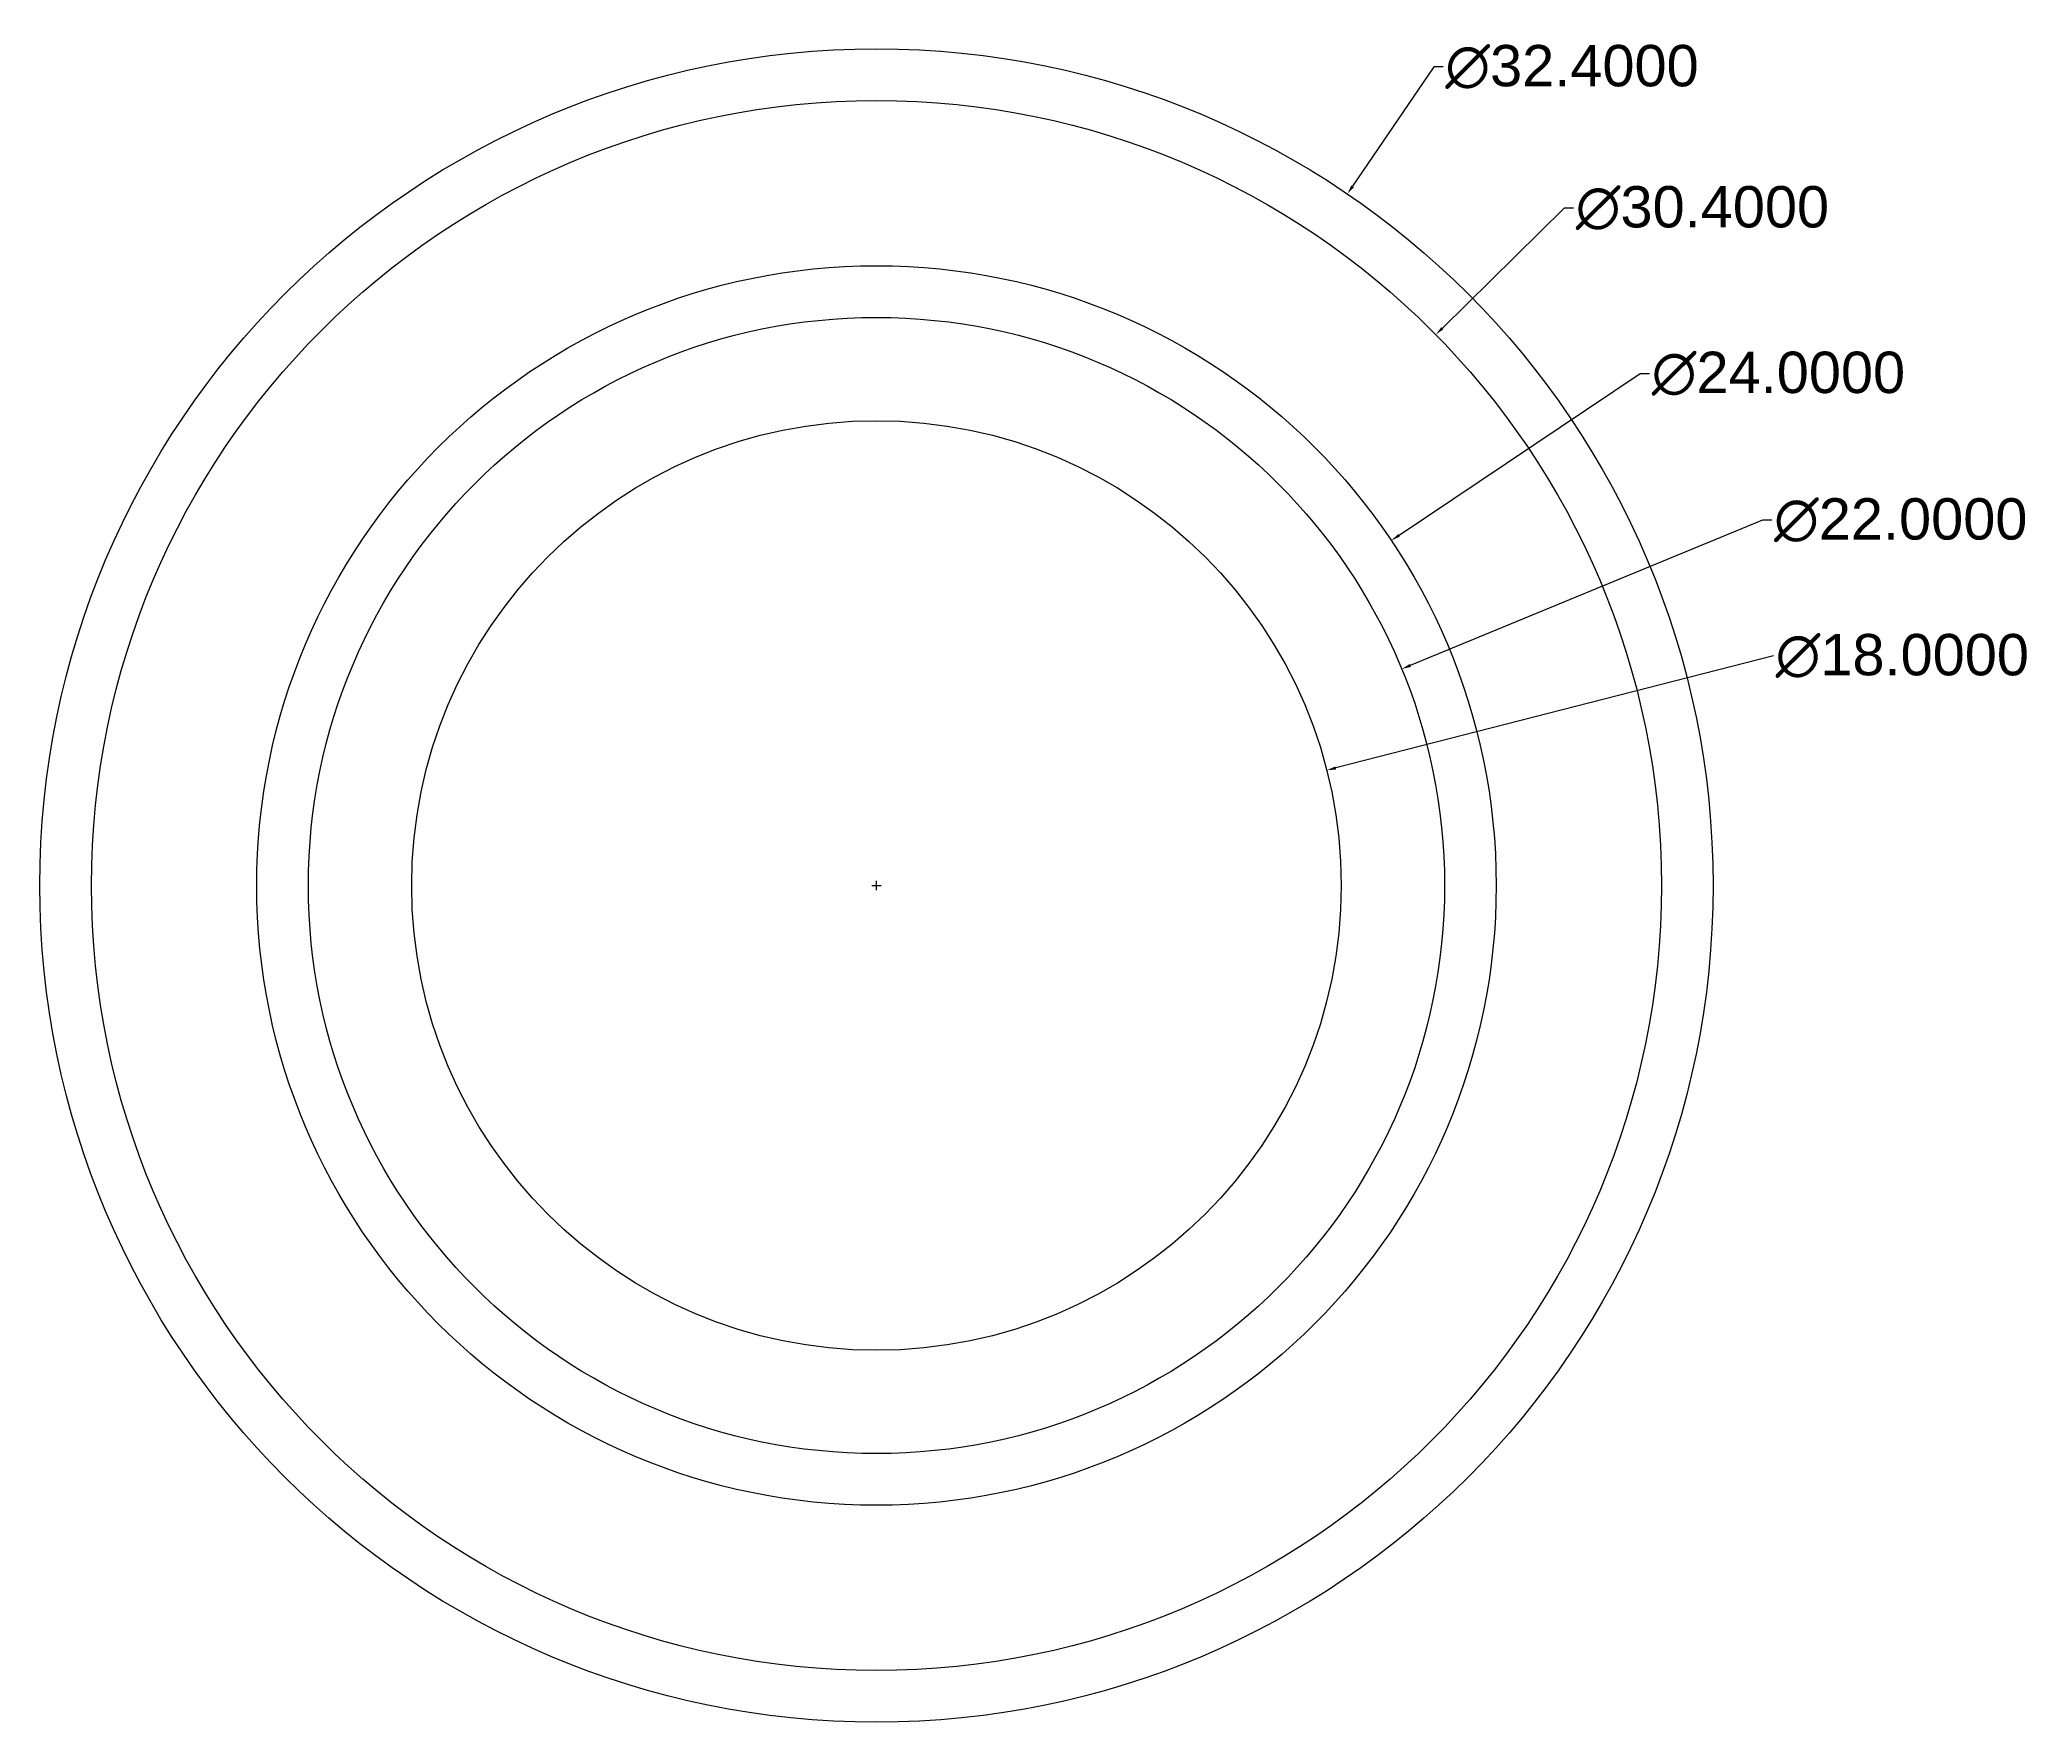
# Model space of a CAD drawing. Header units: centimetres. Extents: x 3.8 to 42.4, y 3.8 to 36.4.
import ezdxf

# ---------------------------------------------------------------- set-up
doc = ezdxf.new("R2010")
doc.units = ezdxf.units.CM
doc.layers.add('dimesiuni', color=111, linetype='Continuous', lineweight=15)
doc.layers.add('schita', color=7, linetype='Continuous')
doc.styles.get("Standard").update_dxf_attribs({"font": 'arial.ttf', "height": 0.8})
doc.dimstyles.get("Standard").update_dxf_attribs({"dimtxt": 0.18, "dimasz": 0.18, "dimexe": 0.18, "dimexo": 0.0625, "dimgap": 0.09, "dimtad": 0, "dimtih": 1, "dimtoh": 1, "dimdec": 4, "dimzin": 0, "dimdsep": 46, "dimtxsty": 'Standard', "dimcen": 0.09, "dimadec": 0, "dimazin": 0, "dimtfac": 1, "dimtdec": 4, "dimtofl": 0, "dimtmove": 0, "dimatfit": 3, "dimfxl": 1, "dimtolj": 1, "dimtzin": 0, "dimarcsym": 0})

# ---------------------------------------------------------------- blocks, each defined once
blk = doc.blocks.new('*D5')
at = {"layer": 'Defpoints', "color": 0, "transparency": 16777216}
for p in [(29.119, 33.39), (10.881, 6.61)]:
    blk.add_point(p, dxfattribs=at)
at = {"layer": 'dimesiuni', "color": 0, "lineweight": -2, "transparency": 16777216}
for p, q in [((30.793, 35.849), (29.22, 33.539)), ((30.973, 35.849), (30.793, 35.849)), ((20, 19.91), (20, 20.09)), ((19.91, 20), (20.09, 20))]:
    blk.add_line(p, q, dxfattribs=at)
at = {"layer": 'dimesiuni', "color": 0, "transparency": 16777216}
blk.add_solid([(29.195, 33.556), (29.245, 33.522), (29.119, 33.39)], dxfattribs=at)
at = {"layer": 'dimesiuni', "color": 0, "transparency": 16777216, "insert": (33.469, 35.849), "char_height": 0.8, "attachment_point": 5}
blk.add_mtext('\\A1;∅32.4000', dxfattribs=at)
blk = doc.blocks.new('*D6')
at = {"layer": 'Defpoints', "color": 0, "transparency": 16777216}
for p in [(30.83, 30.666), (9.17, 9.334)]:
    blk.add_point(p, dxfattribs=at)
at = {"layer": 'dimesiuni', "color": 0, "lineweight": -2, "transparency": 16777216}
for p, q in [((33.318, 33.116), (30.958, 30.792)), ((33.498, 33.116), (33.318, 33.116)), ((20, 19.91), (20, 20.09)), ((19.91, 20), (20.09, 20))]:
    blk.add_line(p, q, dxfattribs=at)
at = {"layer": 'dimesiuni', "color": 0, "transparency": 16777216}
blk.add_solid([(30.937, 30.813), (30.979, 30.771), (30.83, 30.666)], dxfattribs=at)
at = {"layer": 'dimesiuni', "color": 0, "transparency": 16777216, "insert": (35.994, 33.116), "char_height": 0.8, "attachment_point": 5}
blk.add_mtext('\\A1;∅30.4000', dxfattribs=at)
blk = doc.blocks.new('*D7')
at = {"layer": 'Defpoints', "color": 0, "transparency": 16777216}
for p in [(29.969, 26.68), (10.031, 13.32)]:
    blk.add_point(p, dxfattribs=at)
at = {"layer": 'dimesiuni', "color": 0, "lineweight": -2, "transparency": 16777216}
for p, q in [((34.791, 29.91), (30.119, 26.78)), ((34.971, 29.91), (34.791, 29.91)), ((20, 19.91), (20, 20.09)), ((19.91, 20), (20.09, 20))]:
    blk.add_line(p, q, dxfattribs=at)
at = {"layer": 'dimesiuni', "color": 0, "transparency": 16777216}
blk.add_solid([(30.102, 26.805), (30.135, 26.755), (29.969, 26.68)], dxfattribs=at)
at = {"layer": 'dimesiuni', "color": 0, "transparency": 16777216, "insert": (37.466, 29.91), "char_height": 0.8, "attachment_point": 5}
blk.add_mtext('\\A1;∅24.0000', dxfattribs=at)
blk = doc.blocks.new('*D8')
at = {"layer": 'Defpoints', "color": 0, "transparency": 16777216}
for p in [(30.17, 24.192), (9.83, 15.808)]:
    blk.add_point(p, dxfattribs=at)
at = {"layer": 'dimesiuni', "color": 0, "lineweight": -2, "transparency": 16777216}
for p, q in [((37.158, 27.072), (30.336, 24.26)), ((37.338, 27.072), (37.158, 27.072)), ((20, 19.91), (20, 20.09)), ((19.91, 20), (20.09, 20))]:
    blk.add_line(p, q, dxfattribs=at)
at = {"layer": 'dimesiuni', "color": 0, "transparency": 16777216}
blk.add_solid([(30.325, 24.288), (30.348, 24.233), (30.17, 24.192)], dxfattribs=at)
at = {"layer": 'dimesiuni', "color": 0, "transparency": 16777216, "insert": (39.834, 27.072), "char_height": 0.8, "attachment_point": 5}
blk.add_mtext('\\A1;∅22.0000', dxfattribs=at)
blk = doc.blocks.new('*D9')
at = {"layer": 'Defpoints', "color": 0, "transparency": 16777216}
for p in [(28.719, 22.231), (11.281, 17.769)]:
    blk.add_point(p, dxfattribs=at)
at = {"layer": 'dimesiuni', "color": 0, "lineweight": -2, "transparency": 16777216}
for p, q in [((37.369, 24.444), (28.893, 22.276)), ((20, 19.91), (20, 20.09)), ((19.91, 20), (20.09, 20))]:
    blk.add_line(p, q, dxfattribs=at)
at = {"layer": 'dimesiuni', "color": 0, "transparency": 16777216}
blk.add_solid([(28.886, 22.305), (28.901, 22.247), (28.719, 22.231)], dxfattribs=at)
at = {"layer": 'dimesiuni', "color": 0, "transparency": 16777216, "insert": (39.864, 24.444), "char_height": 0.8, "attachment_point": 5}
blk.add_mtext('\\A1;∅18.0000', dxfattribs=at)

msp = doc.modelspace()

# ---------------------------------------------------------------- linework, layer by layer
at = {"layer": 'schita'}
for radius in [16.2, 15.2, 12, 11, 9]:
    msp.add_circle((20, 20), radius, dxfattribs=at)

# ---------------------------------------------------------------- dimensions: what is measured, and where the dimension line sits
at = {"layer": 'dimesiuni'}
for p1, p2, picture, middle in [((10.88144, 6.61001), (29.11856, 33.38999), '*D5', (33.46863, 35.84943)), ((9.17018, 9.3344), (30.82982, 30.6656), '*D6', (35.99357, 33.11642)), ((10.03084, 13.32049), (29.96916, 26.67951), '*D7', (37.46645, 29.9104)), ((9.83001, 15.80818), (30.16999, 24.19182), '*D8', (39.83359, 27.07228)), ((11.28092, 17.76893), (28.71908, 22.23107), '*D9', (37.36882, 24.44439))]:
    dim = msp.add_diameter_dim_2p(p1=p1, p2=p2, dimstyle='Standard', dxfattribs=at)
    dim.commit()
    dim.dimension.update_dxf_attribs({"geometry": picture, "text_midpoint": middle, "dimtype": 163})

doc.saveas('drawing.dxf')
